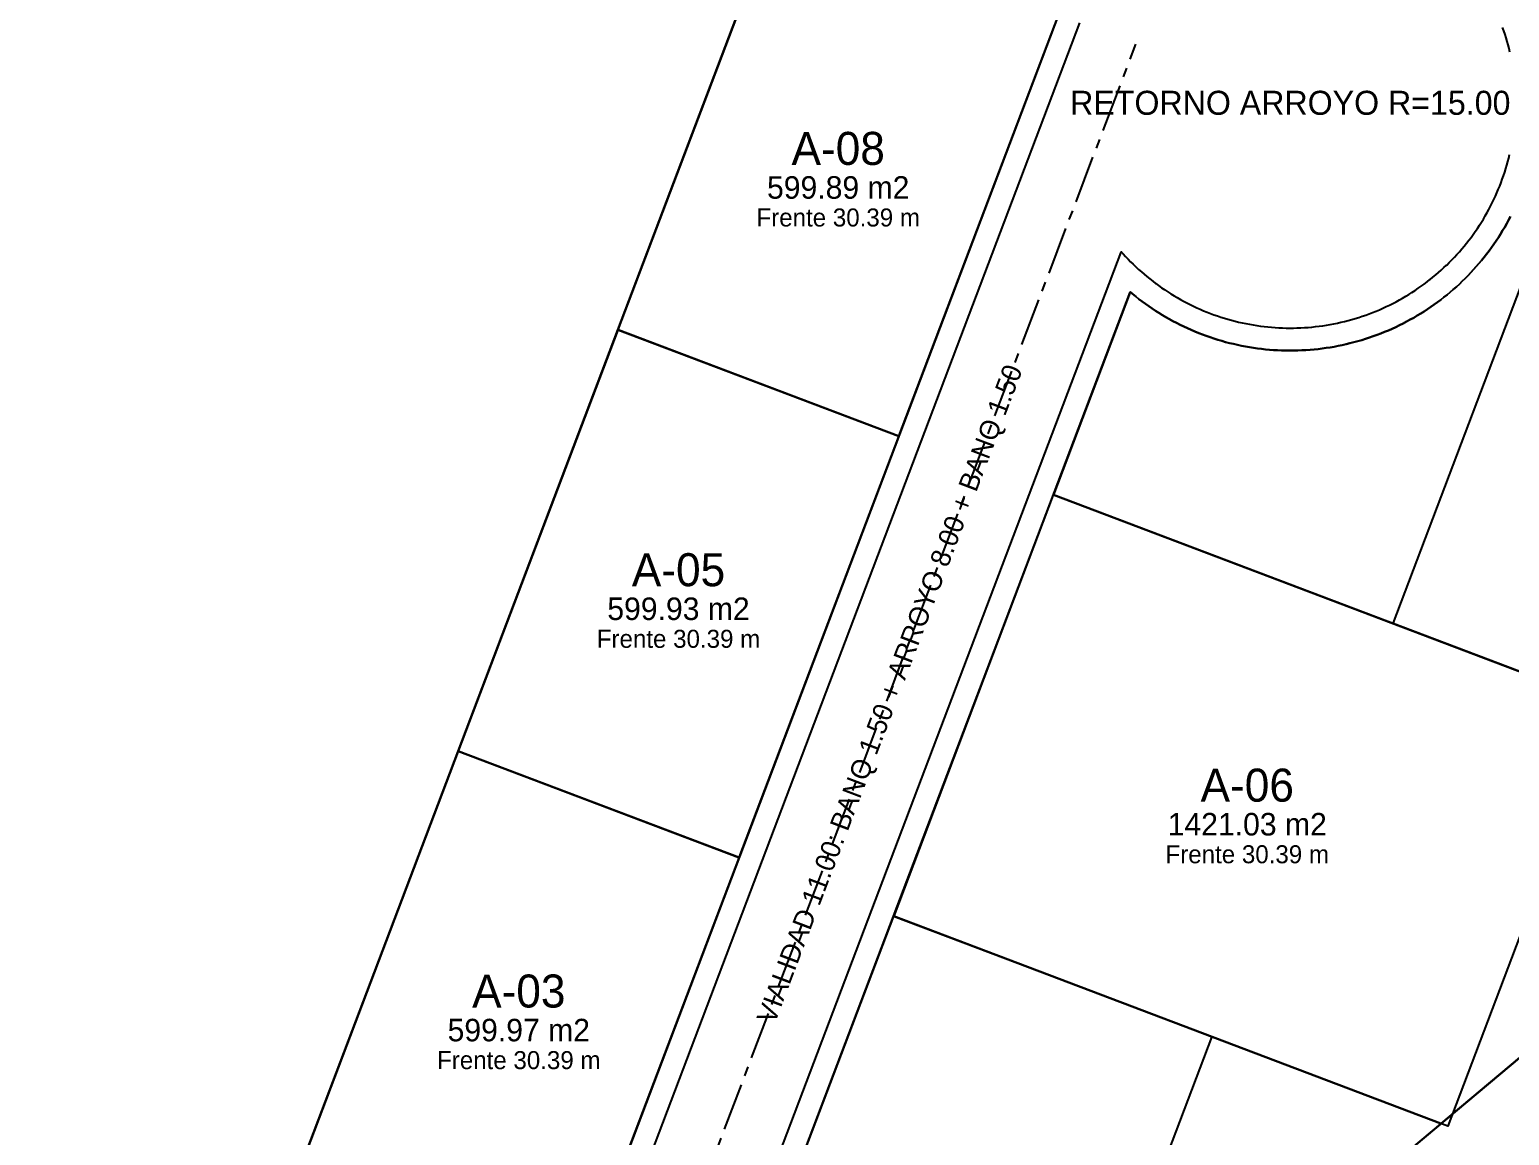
# Model space of a CAD drawing. Header units: metres. Extents: x 357856 to 358234, y 2285113 to 2285465.
# Drawn here: x 357879.3 to 357977.8, y 2285174.3 to 2285247.9 of the extents above; entities that cross this region are included whole.
import ezdxf
from ezdxf.enums import TextEntityAlignment as Align

# ---------------------------------------------------------------- set-up
doc = ezdxf.new("R2010")
doc.units = ezdxf.units.M
doc.linetypes.add('CENTER', pattern=[5.08, 3.175, -0.635, 0.635, -0.635])
for name, color, linetype in [('ACCESO', 1, 'Continuous'), ('BODEGA-HUELLA', 30, 'Continuous'), ('LOTES', 2, 'Continuous'), ('POLIGONO', 5, 'Continuous'), ('TEXTO', 7, 'Continuous'), ('VIAL-ARROYO', 8, 'Continuous'), ('VIAL-DERECHO-VIA', 9, 'Continuous'), ('VIAL-EJE', 1, 'Continuous')]:
    doc.layers.add(name, color=color, linetype=linetype)

msp = doc.modelspace()

# ---------------------------------------------------------------- linework, layer by layer
at = {"layer": 'BODEGA-HUELLA'}
for points in [[(357929.065, 2285255.949), (357947.765, 2285248.863), (357937.134, 2285220.81), (357918.435, 2285227.896), (357929.065, 2285255.949)], [(357980.668, 2285236.395), (358010.642, 2285225.036), (358000.012, 2285196.983), (357970.038, 2285208.341), (357980.668, 2285236.395)], [(357918.434, 2285227.896), (357937.134, 2285220.81), (357926.504, 2285192.756), (357907.803, 2285199.843), (357918.434, 2285227.896)], [(357947.42, 2285216.912), (357984.302, 2285202.936), (357973.672, 2285174.882), (357936.79, 2285188.859), (357947.42, 2285216.912)], [(357907.802, 2285199.843), (357926.504, 2285192.756), (357915.873, 2285164.703), (357897.171, 2285171.79), (357907.802, 2285199.843)], [(357936.79, 2285188.859), (357957.962, 2285180.835), (357947.332, 2285152.782), (357926.159, 2285160.805), (357936.79, 2285188.859)]]:
    msp.add_lwpolyline(points, close=True, dxfattribs=at)
at = {"layer": 'LOTES'}
for points in [[(357929.063, 2285255.939), (357918.438, 2285227.905), (357918.438, 2285227.905), (357918.438, 2285227.904), (357918.438, 2285227.903), (357918.438, 2285227.902), (357918.438, 2285227.901), (357918.438, 2285227.9), (357918.438, 2285227.899), (357918.438, 2285227.898), (357918.439, 2285227.897), (357918.439, 2285227.897), (357918.44, 2285227.896), (357918.44, 2285227.895), (357918.441, 2285227.894), (357918.442, 2285227.894), (357918.442, 2285227.893), (357918.443, 2285227.893), (357918.444, 2285227.892), (357937.125, 2285220.813), (357937.126, 2285220.813), (357937.127, 2285220.813), (357937.128, 2285220.813), (357937.129, 2285220.813), (357937.13, 2285220.813), (357937.131, 2285220.813), (357937.132, 2285220.813), (357937.132, 2285220.814), (357937.133, 2285220.814), (357937.134, 2285220.815), (357937.135, 2285220.815), (357937.136, 2285220.816), (357937.136, 2285220.817), (357937.137, 2285220.817), (357937.137, 2285220.818), (357937.138, 2285220.819), (357947.761, 2285248.854)], [(357977.854, 2285235.444), (357977.728, 2285235.206), (357977.728, 2285235.206), (357977.728, 2285235.205), (357977.728, 2285235.205), (357977.728, 2285235.205), (357977.599, 2285234.969), (357977.599, 2285234.969), (357977.599, 2285234.969), (357977.598, 2285234.969), (357977.598, 2285234.969), (357977.465, 2285234.734), (357977.465, 2285234.734), (357977.465, 2285234.734), (357977.465, 2285234.734), (357977.465, 2285234.734), (357977.328, 2285234.502), (357977.328, 2285234.502), (357977.328, 2285234.502), (357977.327, 2285234.502), (357977.327, 2285234.502), (357977.186, 2285234.272), (357977.186, 2285234.272), (357977.186, 2285234.272), (357977.186, 2285234.271), (357977.186, 2285234.271), (357977.041, 2285234.044), (357977.041, 2285234.044), (357977.041, 2285234.044), (357977.041, 2285234.044), (357977.041, 2285234.044), (357976.893, 2285233.819), (357976.893, 2285233.819), (357976.893, 2285233.818), (357976.893, 2285233.818), (357976.893, 2285233.818), (357976.74, 2285233.596), (357976.74, 2285233.596), (357976.74, 2285233.596), (357976.74, 2285233.595), (357976.74, 2285233.595), (357976.585, 2285233.375), (357976.584, 2285233.375), (357976.584, 2285233.375), (357976.584, 2285233.375), (357976.584, 2285233.375), (357976.425, 2285233.158), (357976.425, 2285233.157), (357976.425, 2285233.157), (357976.425, 2285233.157), (357976.425, 2285233.157), (357976.262, 2285232.942), (357976.262, 2285232.942), (357976.262, 2285232.942), (357976.262, 2285232.942), (357976.262, 2285232.942), (357976.095, 2285232.73), (357976.095, 2285232.73), (357976.095, 2285232.73), (357976.095, 2285232.73), (357976.095, 2285232.73), (357975.925, 2285232.52), (357975.925, 2285232.52), (357975.925, 2285232.52), (357975.925, 2285232.52), (357975.925, 2285232.52), (357975.752, 2285232.313), (357975.752, 2285232.313), (357975.752, 2285232.313), (357975.752, 2285232.313), (357975.752, 2285232.313), (357975.575, 2285232.109), (357975.575, 2285232.109), (357975.575, 2285232.109), (357975.575, 2285232.109), (357975.575, 2285232.109), (357975.395, 2285231.908), (357975.395, 2285231.908), (357975.395, 2285231.908), (357975.395, 2285231.908), (357975.395, 2285231.908), (357975.212, 2285231.71), (357975.212, 2285231.71), (357975.211, 2285231.71), (357975.211, 2285231.71), (357975.211, 2285231.71), (357975.025, 2285231.515), (357975.025, 2285231.515), (357975.025, 2285231.515), (357975.025, 2285231.515), (357975.025, 2285231.515), (357974.835, 2285231.323), (357974.835, 2285231.323), (357974.835, 2285231.323), (357974.835, 2285231.323), (357974.835, 2285231.323), (357974.642, 2285231.134), (357974.642, 2285231.134), (357974.642, 2285231.134), (357974.642, 2285231.134), (357974.642, 2285231.134), (357974.446, 2285230.948), (357974.446, 2285230.948), (357974.446, 2285230.948), (357974.446, 2285230.948), (357974.446, 2285230.948), (357974.247, 2285230.766), (357974.247, 2285230.766), (357974.247, 2285230.766), (357974.247, 2285230.766), (357974.247, 2285230.765), (357974.045, 2285230.587), (357974.045, 2285230.586), (357974.045, 2285230.586), (357974.045, 2285230.586), (357974.045, 2285230.586), (357973.841, 2285230.411), (357973.841, 2285230.411), (357973.841, 2285230.411), (357973.84, 2285230.41), (357973.84, 2285230.41), (357973.633, 2285230.238), (357973.633, 2285230.238), (357973.633, 2285230.238), (357973.633, 2285230.238), (357973.633, 2285230.238), (357973.423, 2285230.069), (357973.422, 2285230.069), (357973.422, 2285230.069), (357973.422, 2285230.069), (357973.422, 2285230.069), (357973.209, 2285229.903), (357973.209, 2285229.903), (357973.209, 2285229.903), (357973.209, 2285229.903), (357973.209, 2285229.903), (357972.993, 2285229.741), (357972.993, 2285229.741), (357972.993, 2285229.741), (357972.993, 2285229.741), (357972.993, 2285229.741), (357972.775, 2285229.583), (357972.775, 2285229.583), (357972.775, 2285229.583), (357972.775, 2285229.583), (357972.775, 2285229.583), (357972.554, 2285229.428), (357972.554, 2285229.428), (357972.554, 2285229.428), (357972.554, 2285229.428), (357972.554, 2285229.428), (357972.33, 2285229.276), (357972.33, 2285229.276), (357972.33, 2285229.276), (357972.33, 2285229.276), (357972.33, 2285229.276), (357972.104, 2285229.129), (357972.104, 2285229.129), (357972.104, 2285229.129), (357972.104, 2285229.129), (357972.104, 2285229.129), (357971.876, 2285228.985), (357971.876, 2285228.985), (357971.876, 2285228.985), (357971.876, 2285228.985), (357971.875, 2285228.985), (357971.645, 2285228.845), (357971.645, 2285228.845), (357971.645, 2285228.845), (357971.645, 2285228.845), (357971.645, 2285228.845), (357971.412, 2285228.708), (357971.412, 2285228.708), (357971.412, 2285228.708), (357971.412, 2285228.708), (357971.412, 2285228.708), (357971.177, 2285228.576), (357971.177, 2285228.576), (357971.177, 2285228.576), (357971.177, 2285228.576), (357971.177, 2285228.576), (357970.94, 2285228.447), (357970.939, 2285228.447), (357970.939, 2285228.447), (357970.939, 2285228.447), (357970.939, 2285228.447), (357970.7, 2285228.322), (357970.7, 2285228.322), (357970.7, 2285228.322), (357970.7, 2285228.322), (357970.7, 2285228.322), (357970.459, 2285228.202), (357970.459, 2285228.201), (357970.459, 2285228.201), (357970.458, 2285228.201), (357970.458, 2285228.201), (357970.215, 2285228.085), (357970.215, 2285228.085), (357970.215, 2285228.085), (357970.215, 2285228.085), (357970.215, 2285228.084), (357969.97, 2285227.972), (357969.97, 2285227.972), (357969.97, 2285227.972), (357969.97, 2285227.972), (357969.97, 2285227.972), (357969.723, 2285227.863), (357969.723, 2285227.863), (357969.723, 2285227.863), (357969.723, 2285227.863), (357969.723, 2285227.863), (357969.474, 2285227.758), (357969.474, 2285227.758), (357969.474, 2285227.758), (357969.474, 2285227.758), (357969.474, 2285227.758), (357969.224, 2285227.657), (357969.224, 2285227.657), (357969.224, 2285227.657), (357969.223, 2285227.657), (357969.223, 2285227.657), (357968.972, 2285227.561), (357968.972, 2285227.561), (357968.971, 2285227.561), (357968.971, 2285227.561), (357968.971, 2285227.561), (357968.718, 2285227.468), (357968.718, 2285227.468), (357968.718, 2285227.468), (357968.718, 2285227.468), (357968.718, 2285227.468), (357968.463, 2285227.38), (357968.463, 2285227.38), (357968.463, 2285227.38), (357968.463, 2285227.38), (357968.462, 2285227.38), (357968.206, 2285227.296), (357968.206, 2285227.296), (357968.206, 2285227.296), (357968.206, 2285227.296), (357968.206, 2285227.296), (357967.948, 2285227.216), (357967.948, 2285227.216), (357967.948, 2285227.216), (357967.948, 2285227.216), (357967.948, 2285227.216), (357967.689, 2285227.14), (357967.689, 2285227.14), (357967.689, 2285227.14), (357967.689, 2285227.14), (357967.689, 2285227.14), (357967.429, 2285227.069), (357967.429, 2285227.069), (357967.429, 2285227.069), (357967.429, 2285227.069), (357967.429, 2285227.069), (357967.167, 2285227.002), (357967.167, 2285227.002), (357967.167, 2285227.002), (357967.167, 2285227.002), (357967.167, 2285227.002), (357966.905, 2285226.939), (357966.905, 2285226.939), (357966.905, 2285226.939), (357966.905, 2285226.939), (357966.904, 2285226.939), (357966.641, 2285226.88), (357966.641, 2285226.88), (357966.641, 2285226.88), (357966.641, 2285226.88), (357966.641, 2285226.88), (357966.377, 2285226.826), (357966.377, 2285226.826), (357966.377, 2285226.826), (357966.377, 2285226.826), (357966.376, 2285226.826), (357966.111, 2285226.776), (357966.111, 2285226.776), (357966.111, 2285226.776), (357966.111, 2285226.776), (357966.111, 2285226.776), (357965.845, 2285226.731), (357965.845, 2285226.731), (357965.845, 2285226.731), (357965.845, 2285226.731), (357965.845, 2285226.731), (357965.579, 2285226.689), (357965.578, 2285226.689), (357965.578, 2285226.689), (357965.578, 2285226.689), (357965.578, 2285226.689), (357965.311, 2285226.653), (357965.311, 2285226.653), (357965.311, 2285226.653), (357965.311, 2285226.653), (357965.311, 2285226.653), (357965.043, 2285226.62), (357965.043, 2285226.62), (357965.043, 2285226.62), (357965.043, 2285226.62), (357965.043, 2285226.62), (357964.775, 2285226.592), (357964.774, 2285226.592), (357964.774, 2285226.592), (357964.774, 2285226.592), (357964.774, 2285226.592), (357964.506, 2285226.568), (357964.506, 2285226.568), (357964.505, 2285226.568), (357964.505, 2285226.568), (357964.505, 2285226.568), (357964.236, 2285226.549), (357964.236, 2285226.549), (357964.236, 2285226.549), (357964.236, 2285226.549), (357964.236, 2285226.549), (357963.967, 2285226.534), (357963.967, 2285226.534), (357963.967, 2285226.534), (357963.967, 2285226.534), (357963.966, 2285226.534), (357963.697, 2285226.524), (357963.697, 2285226.524), (357963.697, 2285226.524), (357963.697, 2285226.524), (357963.697, 2285226.524), (357963.427, 2285226.518), (357963.427, 2285226.518), (357963.427, 2285226.518), (357963.427, 2285226.518), (357963.427, 2285226.518), (357963.157, 2285226.516), (357963.157, 2285226.516), (357963.157, 2285226.516), (357963.157, 2285226.516), (357963.157, 2285226.516), (357962.887, 2285226.519), (357962.887, 2285226.519), (357962.887, 2285226.519), (357962.887, 2285226.519), (357962.887, 2285226.519), (357962.617, 2285226.526), (357962.617, 2285226.526), (357962.617, 2285226.526), (357962.617, 2285226.526), (357962.617, 2285226.526), (357962.348, 2285226.538), (357962.347, 2285226.538), (357962.347, 2285226.538), (357962.347, 2285226.538), (357962.347, 2285226.538), (357962.078, 2285226.554), (357962.078, 2285226.554), (357962.078, 2285226.554), (357962.078, 2285226.554), (357962.078, 2285226.554), (357961.809, 2285226.575), (357961.809, 2285226.575), (357961.809, 2285226.575), (357961.809, 2285226.575), (357961.808, 2285226.575), (357961.54, 2285226.599), (357961.54, 2285226.599), (357961.54, 2285226.599), (357961.54, 2285226.599), (357961.54, 2285226.599), (357961.272, 2285226.629), (357961.272, 2285226.629), (357961.271, 2285226.629), (357961.271, 2285226.629), (357961.271, 2285226.629), (357961.004, 2285226.662), (357961.004, 2285226.662), (357961.004, 2285226.662), (357961.003, 2285226.662), (357961.003, 2285226.662), (357960.736, 2285226.7), (357960.736, 2285226.7), (357960.736, 2285226.7), (357960.736, 2285226.7), (357960.736, 2285226.7), (357960.47, 2285226.743), (357960.47, 2285226.743), (357960.47, 2285226.743), (357960.47, 2285226.743), (357960.469, 2285226.743), (357960.204, 2285226.789), (357960.204, 2285226.789), (357960.204, 2285226.79), (357960.204, 2285226.79), (357960.204, 2285226.79), (357959.939, 2285226.841), (357959.939, 2285226.841), (357959.939, 2285226.841), (357959.939, 2285226.841), (357959.938, 2285226.841), (357959.675, 2285226.896), (357959.675, 2285226.896), (357959.674, 2285226.896), (357959.674, 2285226.896), (357959.674, 2285226.896), (357959.411, 2285226.956), (357959.411, 2285226.956), (357959.411, 2285226.956), (357959.411, 2285226.956), (357959.411, 2285226.956), (357959.149, 2285227.02), (357959.149, 2285227.02), (357959.149, 2285227.02), (357959.149, 2285227.02), (357959.149, 2285227.02), (357958.888, 2285227.088), (357958.888, 2285227.088), (357958.888, 2285227.088), (357958.888, 2285227.088), (357958.888, 2285227.088), (357958.628, 2285227.161), (357958.628, 2285227.161), (357958.628, 2285227.161), (357958.628, 2285227.161), (357958.627, 2285227.161), (357958.369, 2285227.238), (357958.369, 2285227.238), (357958.369, 2285227.238), (357958.369, 2285227.238), (357958.369, 2285227.238), (357958.112, 2285227.319), (357958.111, 2285227.319), (357958.111, 2285227.319), (357958.111, 2285227.319), (357958.111, 2285227.319), (357957.855, 2285227.404), (357957.855, 2285227.404), (357957.855, 2285227.404), (357957.855, 2285227.404), (357957.855, 2285227.404), (357957.601, 2285227.493), (357957.601, 2285227.493), (357957.6, 2285227.493), (357957.6, 2285227.493), (357957.6, 2285227.493), (357957.347, 2285227.587), (357957.347, 2285227.587), (357957.347, 2285227.587), (357957.347, 2285227.587), (357957.347, 2285227.587), (357957.096, 2285227.685), (357957.096, 2285227.685), (357957.096, 2285227.685), (357957.095, 2285227.685), (357957.095, 2285227.685), (357956.846, 2285227.786), (357956.846, 2285227.786), (357956.846, 2285227.787), (357956.845, 2285227.787), (357956.845, 2285227.787), (357956.597, 2285227.892), (357956.597, 2285227.892), (357956.597, 2285227.892), (357956.597, 2285227.892), (357956.597, 2285227.893), (357956.351, 2285228.002), (357956.351, 2285228.002), (357956.351, 2285228.002), (357956.351, 2285228.002), (357956.35, 2285228.002), (357956.106, 2285228.116), (357956.106, 2285228.116), (357956.106, 2285228.116), (357956.106, 2285228.116), (357956.106, 2285228.116), (357955.863, 2285228.234), (357955.863, 2285228.234), (357955.863, 2285228.234), (357955.863, 2285228.234), (357955.863, 2285228.234), (357955.622, 2285228.356), (357955.622, 2285228.356), (357955.622, 2285228.356), (357955.622, 2285228.356), (357955.622, 2285228.356), (357955.383, 2285228.482), (357955.383, 2285228.482), (357955.383, 2285228.482), (357955.383, 2285228.482), (357955.383, 2285228.482), (357955.147, 2285228.612), (357955.147, 2285228.612), (357955.147, 2285228.612), (357955.146, 2285228.612), (357955.146, 2285228.612), (357954.912, 2285228.745), (357954.912, 2285228.745), (357954.912, 2285228.745), (357954.912, 2285228.746), (357954.912, 2285228.746), (357954.68, 2285228.883), (357954.68, 2285228.883), (357954.68, 2285228.883), (357954.679, 2285228.883), (357954.679, 2285228.883), (357954.45, 2285229.024), (357954.45, 2285229.024), (357954.449, 2285229.024), (357954.449, 2285229.024), (357954.449, 2285229.024), (357954.222, 2285229.169), (357954.222, 2285229.169), (357954.222, 2285229.169), (357954.222, 2285229.169), (357954.222, 2285229.169), (357953.996, 2285229.318), (357953.996, 2285229.318), (357953.996, 2285229.318), (357953.996, 2285229.318), (357953.996, 2285229.318), (357953.774, 2285229.47), (357953.774, 2285229.47), (357953.773, 2285229.47), (357953.773, 2285229.47), (357953.773, 2285229.47), (357953.553, 2285229.626), (357953.553, 2285229.626), (357953.553, 2285229.626), (357953.553, 2285229.626), (357953.553, 2285229.626), (357953.335, 2285229.785), (357953.335, 2285229.785), (357953.335, 2285229.786), (357953.335, 2285229.786), (357953.335, 2285229.786), (357953.12, 2285229.949), (357953.12, 2285229.949), (357953.12, 2285229.949), (357953.12, 2285229.949), (357953.12, 2285229.949), (357952.908, 2285230.115), (357952.908, 2285230.115), (357952.908, 2285230.115), (357952.908, 2285230.115), (357952.907, 2285230.115), (357952.698, 2285230.285), (357952.698, 2285230.285), (357952.698, 2285230.285), (357952.698, 2285230.285), (357952.698, 2285230.285), (357952.55, 2285230.409), (357952.55, 2285230.409), (357952.55, 2285230.41), (357952.549, 2285230.41), (357952.549, 2285230.41), (357952.549, 2285230.41), (357952.549, 2285230.41), (357952.548, 2285230.411), (357952.547, 2285230.411), (357952.546, 2285230.411), (357952.545, 2285230.412), (357952.544, 2285230.412), (357952.543, 2285230.412), (357952.542, 2285230.412), (357952.541, 2285230.412), (357952.54, 2285230.411), (357952.539, 2285230.411), (357952.538, 2285230.411), (357952.537, 2285230.41), (357952.537, 2285230.41), (357952.536, 2285230.409), (357952.535, 2285230.408), (357952.535, 2285230.407), (357952.534, 2285230.406), (357952.534, 2285230.406), (357952.534, 2285230.406), (357952.534, 2285230.406), (357952.534, 2285230.405), (357952.534, 2285230.405), (357952.534, 2285230.405), (357947.424, 2285216.921), (357947.424, 2285216.921), (357947.424, 2285216.92), (357947.423, 2285216.919), (357947.423, 2285216.918), (357947.423, 2285216.917), (357947.423, 2285216.916), (357947.424, 2285216.915), (357947.424, 2285216.914), (357947.424, 2285216.914), (357947.425, 2285216.913), (357947.425, 2285216.912), (357947.426, 2285216.911), (357947.426, 2285216.91), (357947.427, 2285216.91), (357947.428, 2285216.909), (357947.429, 2285216.909), (357947.43, 2285216.908), (357999.564, 2285197.153)], [(357999.553, 2285197.157), (357947.43, 2285216.908), (357947.429, 2285216.909), (357947.428, 2285216.909), (357947.427, 2285216.909), (357947.426, 2285216.909), (357947.425, 2285216.909), (357947.424, 2285216.909), (357947.423, 2285216.908), (357947.422, 2285216.908), (357947.421, 2285216.908), (357947.42, 2285216.907), (357947.42, 2285216.907), (357947.419, 2285216.906), (357947.418, 2285216.905), (357947.418, 2285216.904), (357947.417, 2285216.903), (357947.417, 2285216.903), (357936.793, 2285188.868), (357936.793, 2285188.868), (357936.793, 2285188.867), (357936.793, 2285188.866), (357936.793, 2285188.865), (357936.793, 2285188.864), (357936.793, 2285188.863), (357936.793, 2285188.862), (357936.793, 2285188.861), (357936.794, 2285188.86), (357936.794, 2285188.859), (357936.795, 2285188.859), (357936.795, 2285188.858), (357936.796, 2285188.857), (357936.797, 2285188.856), (357936.797, 2285188.856), (357936.798, 2285188.855), (357936.799, 2285188.855), (357973.224, 2285175.052), (357973.225, 2285175.052), (357973.226, 2285175.052), (357973.226, 2285175.052), (357973.227, 2285175.052), (357973.228, 2285175.052), (357973.229, 2285175.052), (357973.23, 2285175.052), (357973.231, 2285175.052), (357973.232, 2285175.053), (357973.233, 2285175.053), (357973.234, 2285175.054), (357999.556, 2285197.14)], [(357915.876, 2285164.712), (357926.5, 2285192.747), (357926.5, 2285192.748), (357926.501, 2285192.749), (357926.501, 2285192.75), (357926.501, 2285192.751), (357926.501, 2285192.752), (357926.5, 2285192.753), (357926.5, 2285192.754), (357926.5, 2285192.755), (357926.499, 2285192.756), (357926.499, 2285192.756), (357926.498, 2285192.757), (357926.498, 2285192.758), (357926.497, 2285192.759), (357926.496, 2285192.759), (357926.495, 2285192.76), (357926.494, 2285192.76), (357907.812, 2285199.839), (357907.811, 2285199.84), (357907.81, 2285199.84), (357907.809, 2285199.84), (357907.808, 2285199.84), (357907.807, 2285199.84), (357907.807, 2285199.84), (357907.806, 2285199.839), (357907.805, 2285199.839), (357907.804, 2285199.839), (357907.803, 2285199.838), (357907.802, 2285199.838), (357907.801, 2285199.837), (357907.801, 2285199.836), (357907.8, 2285199.835), (357907.8, 2285199.834), (357907.799, 2285199.834), (357897.175, 2285171.799)], [(357946.894, 2285152.953), (357973.216, 2285175.039), (357973.217, 2285175.04), (357973.217, 2285175.041), (357973.218, 2285175.041), (357973.219, 2285175.042), (357973.219, 2285175.043), (357973.219, 2285175.044), (357973.219, 2285175.045), (357973.22, 2285175.046), (357973.22, 2285175.047), (357973.22, 2285175.048), (357973.219, 2285175.049), (357973.219, 2285175.05), (357973.219, 2285175.051), (357973.218, 2285175.052), (357973.218, 2285175.053), (357973.217, 2285175.053), (357973.217, 2285175.054), (357973.216, 2285175.055), (357973.215, 2285175.055), (357973.214, 2285175.056), (357973.213, 2285175.056), (357936.799, 2285188.855), (357936.798, 2285188.855), (357936.797, 2285188.856), (357936.796, 2285188.856), (357936.795, 2285188.856), (357936.794, 2285188.856), (357936.793, 2285188.855), (357936.792, 2285188.855), (357936.791, 2285188.855), (357936.791, 2285188.854), (357936.79, 2285188.854), (357936.789, 2285188.853), (357936.788, 2285188.852), (357936.788, 2285188.852), (357936.787, 2285188.851), (357936.787, 2285188.85), (357936.786, 2285188.849), (357926.163, 2285160.815)]]:
    msp.add_lwpolyline(points, dxfattribs=at)
msp.add_lwpolyline([(357907.806, 2285199.852), (357907.806, 2285199.851), (357907.806, 2285199.85), (357907.806, 2285199.849), (357907.806, 2285199.848), (357907.806, 2285199.847), (357907.806, 2285199.846), (357907.806, 2285199.846), (357907.807, 2285199.845), (357907.807, 2285199.844), (357907.808, 2285199.843), (357907.808, 2285199.842), (357907.809, 2285199.841), (357907.81, 2285199.841), (357907.811, 2285199.84), (357907.811, 2285199.84), (357907.812, 2285199.839), (357926.494, 2285192.76), (357926.495, 2285192.76), (357926.496, 2285192.759), (357926.497, 2285192.759), (357926.498, 2285192.759), (357926.499, 2285192.759), (357926.5, 2285192.76), (357926.501, 2285192.76), (357926.502, 2285192.76), (357926.503, 2285192.761), (357926.504, 2285192.761), (357926.504, 2285192.762), (357926.505, 2285192.762), (357926.506, 2285192.763), (357926.506, 2285192.764), (357926.507, 2285192.765), (357926.507, 2285192.766), (357937.131, 2285220.8), (357937.131, 2285220.801), (357937.131, 2285220.802), (357937.131, 2285220.803), (357937.131, 2285220.804), (357937.131, 2285220.805), (357937.131, 2285220.806), (357937.131, 2285220.807), (357937.13, 2285220.808), (357937.13, 2285220.809), (357937.129, 2285220.81), (357937.129, 2285220.811), (357937.128, 2285220.811), (357937.127, 2285220.812), (357937.127, 2285220.812), (357937.126, 2285220.813), (357937.125, 2285220.813), (357918.444, 2285227.892), (357918.443, 2285227.893), (357918.442, 2285227.893), (357918.441, 2285227.893), (357918.44, 2285227.893), (357918.439, 2285227.893), (357918.438, 2285227.893), (357918.437, 2285227.892), (357918.436, 2285227.892), (357918.436, 2285227.892), (357918.435, 2285227.891), (357918.434, 2285227.89), (357918.433, 2285227.89), (357918.433, 2285227.889), (357918.432, 2285227.888), (357918.432, 2285227.887), (357918.431, 2285227.886), (357907.806, 2285199.852)], close=True, dxfattribs=at)
at = {"layer": 'POLIGONO'}
msp.add_lwpolyline([(357879.275, 2285124.569), (357941.62, 2285289.073), (358060.309, 2285262.565), (358062.258, 2285261.775), (358063.927, 2285260.344), (358065.119, 2285258.556), (358065.644, 2285256.291), (358065.512, 2285254.145), (358063.945, 2285251.165), (357910.507, 2285122.423), (357905.462, 2285119.92), (357901.328, 2285119.682), (357879.275, 2285124.569)], close=True, dxfattribs=at)
at = {"layer": 'VIAL-ARROYO'}
for points in [[(357949.167, 2285248.332), (357916.677, 2285162.593)], [(357977.81, 2285246.39), (357977.753, 2285246.628), (357977.753, 2285246.628), (357977.692, 2285246.866), (357977.692, 2285246.866), (357977.627, 2285247.102), (357977.627, 2285247.103), (357977.558, 2285247.338), (357977.558, 2285247.338), (357977.485, 2285247.573), (357977.485, 2285247.573), (357977.409, 2285247.806), (357977.409, 2285247.806), (357977.329, 2285248.038)], [(357923.585, 2285158.244), (357951.942, 2285233.076), (357951.942, 2285233.077), (357951.943, 2285233.078), (357951.943, 2285233.079), (357951.944, 2285233.079), (357951.944, 2285233.08), (357951.945, 2285233.081), (357951.946, 2285233.081), (357951.947, 2285233.082), (357951.948, 2285233.082), (357951.949, 2285233.082), (357951.95, 2285233.082), (357951.951, 2285233.083), (357951.952, 2285233.083), (357951.953, 2285233.082), (357951.954, 2285233.082), (357951.954, 2285233.082), (357951.955, 2285233.082), (357951.956, 2285233.081), (357951.957, 2285233.081), (357951.958, 2285233.08), (357951.959, 2285233.079), (357952.057, 2285232.968), (357952.057, 2285232.968), (357952.223, 2285232.787), (357952.223, 2285232.787), (357952.392, 2285232.609), (357952.392, 2285232.609), (357952.564, 2285232.434), (357952.564, 2285232.434), (357952.738, 2285232.261), (357952.738, 2285232.261), (357952.916, 2285232.092), (357952.916, 2285232.091), (357953.096, 2285231.925), (357953.096, 2285231.925), (357953.278, 2285231.761), (357953.279, 2285231.761), (357953.464, 2285231.6), (357953.464, 2285231.6), (357953.652, 2285231.443), (357953.652, 2285231.443), (357953.843, 2285231.288), (357953.843, 2285231.288), (357954.036, 2285231.137), (357954.036, 2285231.137), (357954.231, 2285230.988), (357954.232, 2285230.988), (357954.429, 2285230.843), (357954.43, 2285230.843), (357954.63, 2285230.702), (357954.63, 2285230.701), (357954.832, 2285230.563), (357954.833, 2285230.563), (357955.037, 2285230.428), (357955.037, 2285230.428), (357955.244, 2285230.296), (357955.244, 2285230.296), (357955.454, 2285230.168), (357955.454, 2285230.168), (357955.665, 2285230.043), (357955.665, 2285230.043), (357955.878, 2285229.921), (357955.878, 2285229.921), (357956.093, 2285229.803), (357956.093, 2285229.803), (357956.31, 2285229.689), (357956.311, 2285229.689), (357956.529, 2285229.578), (357956.53, 2285229.578), (357956.75, 2285229.471), (357956.75, 2285229.471), (357956.973, 2285229.367), (357956.973, 2285229.367), (357957.197, 2285229.267), (357957.197, 2285229.267), (357957.423, 2285229.171), (357957.423, 2285229.171), (357957.65, 2285229.079), (357957.65, 2285229.078), (357957.879, 2285228.99), (357957.879, 2285228.99), (357958.109, 2285228.905), (357958.109, 2285228.905), (357958.34, 2285228.823), (357958.341, 2285228.823), (357958.573, 2285228.746), (357958.573, 2285228.746), (357958.807, 2285228.672), (357958.808, 2285228.672), (357959.043, 2285228.602), (357959.043, 2285228.602), (357959.279, 2285228.536), (357959.279, 2285228.536), (357959.517, 2285228.474), (357959.517, 2285228.474), (357959.755, 2285228.416), (357959.755, 2285228.416), (357959.994, 2285228.362), (357959.995, 2285228.361), (357960.235, 2285228.311), (357960.235, 2285228.311), (357960.476, 2285228.265), (357960.476, 2285228.265), (357960.717, 2285228.222), (357960.717, 2285228.222), (357960.96, 2285228.184), (357960.96, 2285228.184), (357961.203, 2285228.149), (357961.203, 2285228.149), (357961.446, 2285228.118), (357961.446, 2285228.118), (357961.69, 2285228.092), (357961.69, 2285228.092), (357961.935, 2285228.069), (357961.935, 2285228.069), (357962.179, 2285228.051), (357962.179, 2285228.051), (357962.424, 2285228.036), (357962.424, 2285228.036), (357962.669, 2285228.025), (357962.67, 2285228.025), (357962.915, 2285228.019), (357962.915, 2285228.019), (357963.16, 2285228.016), (357963.16, 2285228.016), (357963.406, 2285228.018), (357963.406, 2285228.018), (357963.651, 2285228.023), (357963.651, 2285228.023), (357963.896, 2285228.033), (357963.896, 2285228.033), (357964.141, 2285228.046), (357964.142, 2285228.046), (357964.386, 2285228.064), (357964.386, 2285228.064), (357964.631, 2285228.085), (357964.631, 2285228.085), (357964.875, 2285228.111), (357964.875, 2285228.111), (357965.118, 2285228.14), (357965.119, 2285228.14), (357965.362, 2285228.174), (357965.362, 2285228.174), (357965.604, 2285228.211), (357965.604, 2285228.211), (357965.846, 2285228.253), (357965.846, 2285228.253), (357966.087, 2285228.298), (357966.087, 2285228.298), (357966.328, 2285228.347), (357966.328, 2285228.347), (357966.567, 2285228.4), (357966.567, 2285228.4), (357966.806, 2285228.458), (357966.806, 2285228.458), (357967.044, 2285228.519), (357967.044, 2285228.519), (357967.28, 2285228.584), (357967.281, 2285228.584), (357967.516, 2285228.652), (357967.516, 2285228.652), (357967.75, 2285228.725), (357967.751, 2285228.725), (357967.984, 2285228.801), (357967.984, 2285228.802), (357968.216, 2285228.882), (357968.216, 2285228.882), (357968.446, 2285228.966), (357968.446, 2285228.966), (357968.675, 2285229.054), (357968.675, 2285229.054), (357968.903, 2285229.145), (357968.903, 2285229.145), (357969.129, 2285229.24), (357969.129, 2285229.24), (357969.354, 2285229.339), (357969.354, 2285229.339), (357969.577, 2285229.442), (357969.577, 2285229.442), (357969.798, 2285229.548), (357969.798, 2285229.548), (357970.018, 2285229.658), (357970.018, 2285229.658), (357970.235, 2285229.771), (357970.235, 2285229.772), (357970.451, 2285229.888), (357970.451, 2285229.889), (357970.665, 2285230.009), (357970.665, 2285230.009), (357970.877, 2285230.133), (357970.877, 2285230.133), (357971.086, 2285230.26), (357971.086, 2285230.26), (357971.294, 2285230.391), (357971.294, 2285230.391), (357971.499, 2285230.525), (357971.5, 2285230.526), (357971.703, 2285230.663), (357971.703, 2285230.663), (357971.904, 2285230.804), (357971.904, 2285230.804), (357972.102, 2285230.948), (357972.103, 2285230.948), (357972.299, 2285231.095), (357972.299, 2285231.095), (357972.492, 2285231.246), (357972.493, 2285231.246), (357972.684, 2285231.4), (357972.684, 2285231.4), (357972.873, 2285231.556), (357972.873, 2285231.557), (357973.059, 2285231.716), (357973.059, 2285231.716), (357973.242, 2285231.879), (357973.243, 2285231.879), (357973.423, 2285232.045), (357973.423, 2285232.045), (357973.601, 2285232.214), (357973.602, 2285232.214), (357973.777, 2285232.386), (357973.777, 2285232.386), (357973.949, 2285232.56), (357973.949, 2285232.56), (357974.119, 2285232.738), (357974.119, 2285232.738), (357974.286, 2285232.918), (357974.286, 2285232.918), (357974.449, 2285233.101), (357974.449, 2285233.101), (357974.61, 2285233.286), (357974.61, 2285233.286), (357974.768, 2285233.474), (357974.768, 2285233.474), (357974.922, 2285233.665), (357974.922, 2285233.665), (357975.074, 2285233.858), (357975.074, 2285233.858), (357975.222, 2285234.054), (357975.222, 2285234.054), (357975.367, 2285234.252), (357975.367, 2285234.252), (357975.509, 2285234.452), (357975.509, 2285234.452), (357975.647, 2285234.655), (357975.647, 2285234.655), (357975.782, 2285234.859), (357975.783, 2285234.86), (357975.914, 2285235.066), (357975.914, 2285235.067), (357976.043, 2285235.276), (357976.043, 2285235.276), (357976.168, 2285235.487), (357976.168, 2285235.487), (357976.289, 2285235.7), (357976.289, 2285235.7), (357976.407, 2285235.915), (357976.407, 2285235.916), (357976.521, 2285236.133), (357976.521, 2285236.133), (357976.632, 2285236.352), (357976.632, 2285236.352), (357976.739, 2285236.572), (357976.74, 2285236.572), (357976.843, 2285236.795), (357976.843, 2285236.795), (357976.943, 2285237.019), (357976.943, 2285237.019), (357977.039, 2285237.245), (357977.039, 2285237.245), (357977.132, 2285237.472), (357977.132, 2285237.472), (357977.221, 2285237.701), (357977.221, 2285237.701), (357977.306, 2285237.931), (357977.306, 2285237.931), (357977.387, 2285238.163), (357977.387, 2285238.163), (357977.465, 2285238.395), (357977.465, 2285238.396), (357977.538, 2285238.63), (357977.538, 2285238.63), (357977.608, 2285238.865), (357977.608, 2285238.865), (357977.674, 2285239.101), (357977.674, 2285239.101), (357977.736, 2285239.339), (357977.736, 2285239.339), (357977.795, 2285239.577)]]:
    msp.add_lwpolyline(points, dxfattribs=at)
at = {"layer": 'VIAL-DERECHO-VIA'}
for points in [[(357947.765, 2285248.863), (357915.382, 2285163.408)], [(357924.88, 2285157.429), (357952.534, 2285230.405), (357952.534, 2285230.406), (357952.535, 2285230.407), (357952.535, 2285230.408), (357952.536, 2285230.409), (357952.537, 2285230.41), (357952.537, 2285230.41), (357952.538, 2285230.411), (357952.539, 2285230.411), (357952.54, 2285230.412), (357952.541, 2285230.412), (357952.542, 2285230.412), (357952.543, 2285230.412), (357952.544, 2285230.412), (357952.545, 2285230.412), (357952.546, 2285230.412), (357952.547, 2285230.411), (357952.548, 2285230.411), (357952.549, 2285230.41), (357952.55, 2285230.409), (357952.698, 2285230.285), (357952.698, 2285230.285), (357952.908, 2285230.115), (357952.908, 2285230.115), (357953.12, 2285229.949), (357953.12, 2285229.949), (357953.335, 2285229.786), (357953.335, 2285229.785), (357953.553, 2285229.626), (357953.553, 2285229.626), (357953.773, 2285229.47), (357953.774, 2285229.47), (357953.996, 2285229.318), (357953.996, 2285229.318), (357954.222, 2285229.169), (357954.222, 2285229.169), (357954.449, 2285229.024), (357954.45, 2285229.024), (357954.68, 2285228.883), (357954.68, 2285228.883), (357954.912, 2285228.746), (357954.912, 2285228.745), (357955.146, 2285228.612), (357955.147, 2285228.612), (357955.383, 2285228.482), (357955.383, 2285228.482), (357955.622, 2285228.356), (357955.622, 2285228.356), (357955.863, 2285228.234), (357955.863, 2285228.234), (357956.106, 2285228.116), (357956.106, 2285228.116), (357956.351, 2285228.002), (357956.351, 2285228.002), (357956.597, 2285227.892), (357956.597, 2285227.892), (357956.845, 2285227.787), (357956.846, 2285227.786), (357957.095, 2285227.685), (357957.096, 2285227.685), (357957.347, 2285227.587), (357957.347, 2285227.587), (357957.6, 2285227.493), (357957.601, 2285227.493), (357957.855, 2285227.404), (357957.855, 2285227.404), (357958.111, 2285227.319), (357958.111, 2285227.319), (357958.369, 2285227.238), (357958.369, 2285227.238), (357958.628, 2285227.161), (357958.628, 2285227.161), (357958.888, 2285227.088), (357958.888, 2285227.088), (357959.149, 2285227.02), (357959.149, 2285227.02), (357959.411, 2285226.956), (357959.411, 2285226.956), (357959.674, 2285226.896), (357959.675, 2285226.896), (357959.939, 2285226.841), (357959.939, 2285226.841), (357960.204, 2285226.79), (357960.204, 2285226.789), (357960.47, 2285226.743), (357960.47, 2285226.743), (357960.736, 2285226.7), (357960.736, 2285226.7), (357961.004, 2285226.662), (357961.004, 2285226.662), (357961.271, 2285226.629), (357961.272, 2285226.629), (357961.54, 2285226.599), (357961.54, 2285226.599), (357961.809, 2285226.575), (357961.809, 2285226.575), (357962.078, 2285226.554), (357962.078, 2285226.554), (357962.347, 2285226.538), (357962.347, 2285226.538), (357962.617, 2285226.526), (357962.617, 2285226.526), (357962.887, 2285226.519), (357962.887, 2285226.519), (357963.157, 2285226.516), (357963.157, 2285226.516), (357963.427, 2285226.518), (357963.427, 2285226.518), (357963.697, 2285226.524), (357963.697, 2285226.524), (357963.967, 2285226.534), (357963.967, 2285226.534), (357964.236, 2285226.549), (357964.236, 2285226.549), (357964.505, 2285226.568), (357964.506, 2285226.568), (357964.774, 2285226.592), (357964.774, 2285226.592), (357965.043, 2285226.62), (357965.043, 2285226.62), (357965.311, 2285226.653), (357965.311, 2285226.653), (357965.578, 2285226.689), (357965.578, 2285226.689), (357965.845, 2285226.731), (357965.845, 2285226.731), (357966.111, 2285226.776), (357966.111, 2285226.776), (357966.377, 2285226.826), (357966.377, 2285226.826), (357966.641, 2285226.88), (357966.641, 2285226.88), (357966.905, 2285226.939), (357966.905, 2285226.939), (357967.167, 2285227.002), (357967.167, 2285227.002), (357967.429, 2285227.069), (357967.429, 2285227.069), (357967.689, 2285227.14), (357967.689, 2285227.14), (357967.948, 2285227.216), (357967.948, 2285227.216), (357968.206, 2285227.296), (357968.206, 2285227.296), (357968.463, 2285227.38), (357968.463, 2285227.38), (357968.718, 2285227.468), (357968.718, 2285227.468), (357968.971, 2285227.561), (357968.972, 2285227.561), (357969.223, 2285227.657), (357969.224, 2285227.657), (357969.474, 2285227.758), (357969.474, 2285227.758), (357969.723, 2285227.863), (357969.723, 2285227.863), (357969.97, 2285227.972), (357969.97, 2285227.972), (357970.215, 2285228.085), (357970.215, 2285228.085), (357970.458, 2285228.201), (357970.459, 2285228.201), (357970.7, 2285228.322), (357970.7, 2285228.322), (357970.939, 2285228.447), (357970.939, 2285228.447), (357971.177, 2285228.576), (357971.177, 2285228.576), (357971.412, 2285228.708), (357971.412, 2285228.708), (357971.645, 2285228.845), (357971.645, 2285228.845), (357971.876, 2285228.985), (357971.876, 2285228.985), (357972.104, 2285229.129), (357972.104, 2285229.129), (357972.33, 2285229.276), (357972.33, 2285229.276), (357972.554, 2285229.428), (357972.554, 2285229.428), (357972.775, 2285229.583), (357972.775, 2285229.583), (357972.993, 2285229.741), (357972.993, 2285229.741), (357973.209, 2285229.903), (357973.209, 2285229.903), (357973.422, 2285230.069), (357973.422, 2285230.069), (357973.633, 2285230.238), (357973.633, 2285230.238), (357973.84, 2285230.41), (357973.841, 2285230.411), (357974.045, 2285230.586), (357974.045, 2285230.586), (357974.247, 2285230.766), (357974.247, 2285230.766), (357974.446, 2285230.948), (357974.446, 2285230.948), (357974.642, 2285231.134), (357974.642, 2285231.134), (357974.835, 2285231.323), (357974.835, 2285231.323), (357975.025, 2285231.515), (357975.025, 2285231.515), (357975.211, 2285231.71), (357975.212, 2285231.71), (357975.395, 2285231.908), (357975.395, 2285231.908), (357975.575, 2285232.109), (357975.575, 2285232.109), (357975.752, 2285232.313), (357975.752, 2285232.313), (357975.925, 2285232.52), (357975.925, 2285232.52), (357976.095, 2285232.73), (357976.095, 2285232.73), (357976.262, 2285232.942), (357976.262, 2285232.942), (357976.425, 2285233.157), (357976.425, 2285233.157), (357976.584, 2285233.375), (357976.584, 2285233.375), (357976.74, 2285233.595), (357976.74, 2285233.596), (357976.893, 2285233.818), (357976.893, 2285233.819), (357977.041, 2285234.044), (357977.041, 2285234.044), (357977.186, 2285234.272), (357977.186, 2285234.272), (357977.327, 2285234.502), (357977.328, 2285234.502), (357977.465, 2285234.734), (357977.465, 2285234.734), (357977.598, 2285234.969), (357977.599, 2285234.969), (357977.728, 2285235.205), (357977.728, 2285235.206), (357977.854, 2285235.444)]]:
    msp.add_lwpolyline(points, dxfattribs=at)
at = {"layer": 'VIAL-EJE', "linetype": 'CENTER'}
msp.add_lwpolyline([(357891.348, 2285122.559), (357896.167, 2285135.277), (357920.13, 2285160.416), (357952.908, 2285246.914)], dxfattribs=at)

# ---------------------------------------------------------------- texts
at = {"layer": 'ACCESO'}
msp.add_text('RETORNO ARROYO R=15.00', height=1.6, dxfattribs=at).set_placement((357963.194, 2285243.016), align=Align.MIDDLE_CENTER)
at = {"layer": 'TEXTO'}
for s, height, p in [('A-08', 2.2, (357933.1, 2285239.979)), ('599.89 m2', 1.5, (357933.1, 2285237.379)), ('Frente 30.39 m', 1.2, (357933.1, 2285235.379)), ('A-05', 2.2, (357922.469, 2285211.926)), ('599.93 m2', 1.5, (357922.469, 2285209.326)), ('Frente 30.39 m', 1.2, (357922.469, 2285207.326)), ('A-06', 2.2, (357960.327, 2285197.58)), ('1421.03 m2', 1.5, (357960.327, 2285194.98)), ('Frente 30.39 m', 1.2, (357960.327, 2285192.98)), ('A-03', 2.2, (357911.838, 2285183.873)), ('599.97 m2', 1.5, (357911.838, 2285181.273)), ('Frente 30.39 m', 1.2, (357911.838, 2285179.273))]:
    msp.add_text(s, height=height, dxfattribs=at).set_placement(p, align=Align.MIDDLE_CENTER)
msp.add_text('VIALIDAD 11.00: BANQ 1.50 + ARROYO 8.00 + BANQ 1.50', height=1.3, rotation=69.25, dxfattribs=at).set_placement((357936.519, 2285203.665), align=Align.MIDDLE_CENTER)

doc.saveas('drawing.dxf')
